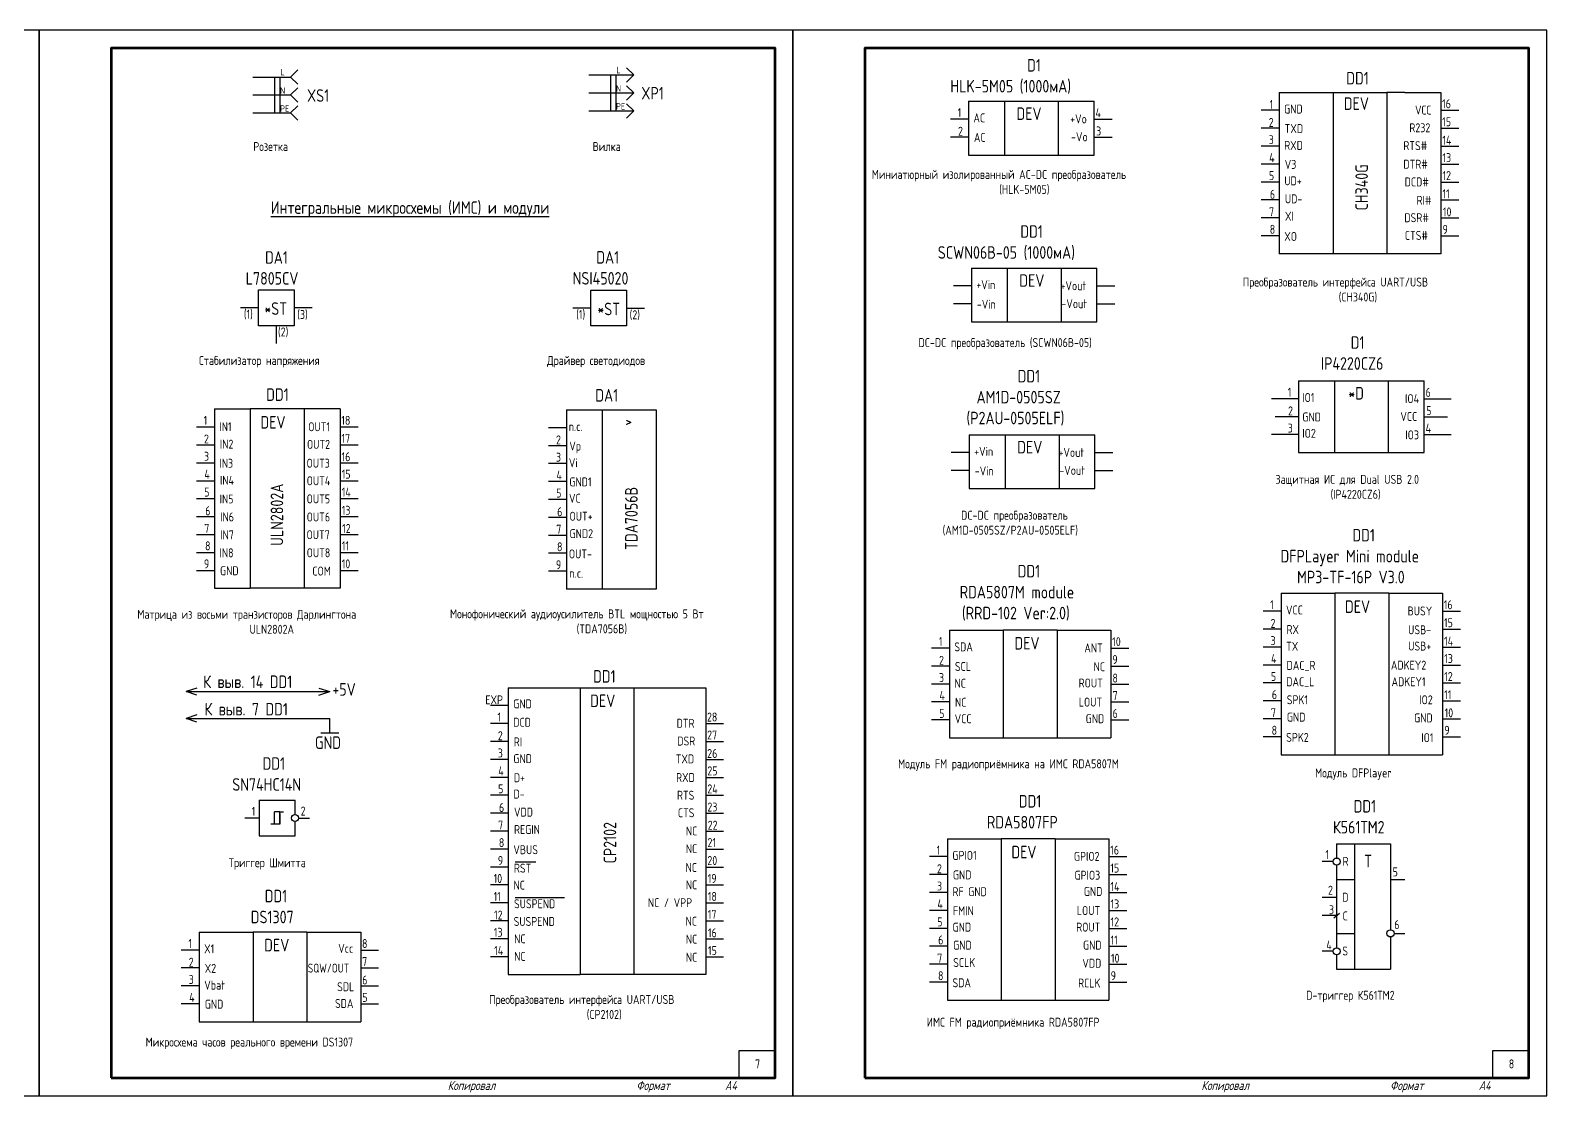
# Model space of a CAD drawing. Header units: millimetres. Extents: x 0 to 3360, y 0 to 297.
# Drawn here: x 1467.5 to 1890, y 0 to 297 of the extents above; entities that cross this region are included whole.
import ezdxf

# ---------------------------------------------------------------- set-up
doc = ezdxf.new("R2010")
doc.units = ezdxf.units.MM
doc.header["$LTSCALE"] = 0.2
doc.styles.add('ГОСТ 2.304', font='CS_Gost2304.shx')

msp = doc.modelspace()

# ---------------------------------------------------------------- linework, layer by layer
at = {"linetype": 'Continuous', "lineweight": 60}
for p, q in [((1490, 292.02), (1490, 172.02)), ((1700, 292.02), (1700, 172.02))]:
    msp.add_line(p, q, dxfattribs=at)
for p, q in [((1529.49, 283.99), (1540, 283.99)), ((1535.49, 283.99), (1535.49, 273.99)), ((1537, 283.99), (1537, 273.99)), ((1540, 283.99), (1542, 285.99)), ((1542, 281.99), (1540, 283.99)), ((1623.12, 284.57), (1635.62, 284.57)), ((1629.12, 284.57), (1629.12, 274.57)), ((1630.62, 284.57), (1630.62, 274.57)), ((1635.62, 284.57), (1633.62, 286.57)), ((1633.62, 282.57), (1635.62, 284.57)), ((1529.49, 278.99), (1540, 278.99)), ((1540, 278.99), (1542, 280.99)), ((1542, 276.99), (1540, 278.99)), ((1623.12, 279.57), (1635.62, 279.57)), ((1635.62, 279.57), (1633.62, 281.57)), ((1633.62, 277.57), (1635.62, 279.57)), ((1815.46, 279.72), (1815.46, 234.72)), ((1815.46, 279.72), (1830.46, 279.72)), ((1830.51, 279.72), (1830.51, 234.72)), ((1830.51, 279.72), (1845.51, 279.72)), ((1845.51, 279.72), (1845.51, 234.72)), ((1850.51, 279.72), (1845.51, 279.72)), ((1850.51, 279.72), (1860.51, 279.72)), ((1860.51, 279.72), (1860.51, 234.72)), ((1540, 273.99), (1542, 275.99)), ((1635.62, 274.57), (1633.62, 276.57)), ((1728.9, 277.26), (1728.9, 262.26)), ((1728.9, 277.26), (1763.9, 277.26)), ((1738.9, 277.26), (1738.9, 262.26)), ((1753.9, 277.26), (1753.9, 262.26)), ((1763.9, 262.26), (1763.9, 277.26)), ((1815.46, 274.72), (1810.46, 274.72)), ((1860.51, 274.72), (1865.51, 274.72)), ((1529.49, 273.99), (1540, 273.99)), ((1542, 271.99), (1540, 273.99)), ((1623.12, 274.57), (1635.62, 274.57)), ((1633.62, 272.57), (1635.62, 274.57)), ((1728.9, 272.26), (1723.9, 272.26)), ((1763.9, 272.26), (1768.9, 272.26)), ((1728.9, 267.26), (1723.9, 267.26)), ((1763.9, 267.26), (1768.9, 267.26)), ((1815.46, 269.72), (1810.46, 269.72)), ((1860.51, 269.72), (1865.51, 269.72)), ((1728.9, 262.26), (1763.9, 262.26)), ((1815.46, 264.72), (1810.46, 264.72)), ((1860.51, 264.72), (1865.51, 264.72)), ((1815.46, 259.72), (1810.46, 259.72)), ((1860.51, 259.72), (1865.51, 259.72)), ((1815.46, 254.72), (1810.46, 254.72)), ((1860.51, 254.72), (1865.51, 254.72)), ((1815.46, 249.72), (1810.46, 249.72)), ((1860.51, 249.72), (1865.51, 249.72)), ((1815.46, 244.72), (1810.46, 244.72)), ((1860.51, 244.72), (1865.51, 244.72)), ((1815.46, 239.72), (1810.46, 239.72)), ((1860.51, 239.72), (1865.51, 239.72)), ((1830.46, 234.72), (1815.46, 234.72)), ((1845.51, 234.72), (1830.51, 234.72)), ((1850.51, 234.72), (1845.51, 234.72)), ((1860.51, 234.72), (1850.51, 234.72)), ((1729.7, 230.75), (1729.7, 215.75)), ((1729.7, 230.75), (1764.7, 230.75)), ((1739.7, 230.75), (1739.7, 215.75)), ((1754.7, 230.75), (1754.7, 215.75)), ((1764.7, 215.75), (1764.7, 230.75)), ((1531.04, 224.68), (1541.04, 224.68)), ((1531.04, 214.68), (1531.04, 224.68)), ((1541.04, 224.68), (1541.04, 214.68)), ((1623.65, 224.6), (1633.65, 224.6)), ((1623.65, 214.6), (1623.65, 224.6)), ((1633.65, 224.6), (1633.65, 214.6)), ((1729.7, 225.75), (1724.7, 225.75)), ((1764.7, 225.75), (1769.7, 225.75)), ((1729.7, 220.75), (1724.7, 220.75)), ((1764.7, 220.75), (1769.7, 220.75)), ((1531.04, 219.68), (1526.04, 219.68)), ((1546.04, 219.68), (1541.04, 219.68)), ((1623.65, 219.6), (1618.65, 219.6)), ((1633.65, 219.6), (1638.65, 219.6)), ((1729.7, 215.75), (1764.7, 215.75)), ((1541.04, 214.68), (1531.04, 214.68)), ((1536.04, 214.68), (1536.04, 209.68)), ((1633.65, 214.6), (1623.65, 214.6)), ((1820.86, 199.31), (1820.86, 179.31)), ((1820.86, 199.31), (1855.86, 199.31)), ((1830.86, 199.31), (1830.86, 179.31)), ((1845.86, 199.31), (1845.86, 179.31)), ((1855.86, 179.31), (1855.86, 199.31)), ((1518.8, 191.47), (1518.8, 141.47)), ((1518.8, 191.47), (1528.8, 191.47)), ((1543.8, 191.47), (1528.8, 191.47)), ((1528.8, 191.47), (1528.8, 141.47)), ((1543.8, 191.47), (1543.8, 141.47)), ((1553.8, 191.47), (1543.8, 191.47)), ((1553.8, 191.47), (1553.8, 141.47)), ((1616.87, 191.22), (1616.87, 141.22)), ((1616.87, 191.22), (1641.87, 191.22)), ((1626.87, 191.22), (1626.87, 141.22)), ((1626.87, 191.22), (1626.87, 141.22)), ((1641.87, 191.22), (1641.87, 141.22)), ((1820.86, 194.31), (1813.36, 194.31)), ((1855.86, 194.31), (1863.36, 194.31)), ((1513.8, 186.47), (1518.8, 186.47)), ((1553.8, 186.47), (1558.8, 186.47)), ((1616.87, 186.22), (1611.87, 186.22)), ((1820.86, 189.31), (1814.36, 189.31)), ((1855.86, 189.31), (1862.36, 189.31)), ((1729.12, 184.28), (1729.12, 169.28)), ((1729.12, 184.28), (1764.12, 184.28)), ((1739.12, 184.28), (1739.12, 169.28)), ((1754.12, 184.28), (1754.12, 169.28)), ((1764.12, 169.28), (1764.12, 184.28)), ((1820.86, 184.31), (1813.36, 184.31)), ((1855.86, 184.31), (1863.36, 184.31)), ((1513.8, 181.47), (1518.8, 181.47)), ((1553.8, 181.47), (1558.8, 181.47)), ((1616.87, 181.22), (1611.87, 181.22)), ((1729.12, 179.28), (1724.12, 179.28)), ((1764.12, 179.28), (1769.12, 179.28)), ((1820.86, 179.31), (1855.86, 179.31)), ((1513.8, 176.47), (1518.8, 176.47)), ((1553.8, 176.47), (1558.8, 176.47)), ((1616.87, 176.22), (1611.87, 176.22)), ((1729.12, 174.28), (1724.12, 174.28)), ((1764.12, 174.28), (1769.12, 174.28)), ((1513.8, 171.47), (1518.8, 171.47)), ((1553.8, 171.47), (1558.8, 171.47)), ((1616.87, 171.22), (1611.87, 171.22)), ((1729.12, 169.28), (1764.12, 169.28)), ((1513.8, 166.47), (1518.8, 166.47)), ((1553.8, 166.47), (1558.8, 166.47)), ((1616.87, 166.22), (1611.87, 166.22)), ((1513.8, 161.47), (1518.8, 161.47)), ((1553.8, 161.47), (1558.8, 161.47)), ((1616.87, 161.22), (1611.87, 161.22)), ((1513.8, 156.47), (1518.8, 156.47)), ((1553.8, 156.47), (1558.8, 156.47)), ((1616.87, 156.22), (1611.87, 156.22)), ((1513.8, 151.47), (1518.8, 151.47)), ((1553.8, 151.47), (1558.8, 151.47)), ((1616.87, 151.22), (1611.87, 151.22)), ((1513.8, 146.47), (1518.8, 146.47)), ((1553.8, 146.47), (1558.8, 146.47)), ((1616.87, 146.22), (1611.87, 146.22)), ((1518.8, 141.47), (1528.8, 141.47)), ((1543.8, 141.47), (1528.8, 141.47)), ((1553.8, 141.47), (1543.8, 141.47)), ((1641.87, 141.22), (1616.87, 141.22)), ((1815.99, 140.07), (1815.99, 95.07)), ((1815.99, 140.07), (1830.99, 140.07)), ((1845.99, 140.07), (1830.99, 140.07)), ((1830.99, 140.07), (1830.99, 95.07)), ((1845.99, 140.07), (1845.99, 95.07)), ((1845.99, 140.07), (1860.99, 140.07)), ((1860.99, 140.07), (1860.99, 95.07)), ((1815.99, 135.07), (1810.99, 135.07)), ((1860.99, 135.07), (1865.99, 135.07)), ((1723.59, 129.78), (1723.59, 99.78)), ((1723.59, 129.78), (1738.59, 129.78)), ((1753.59, 129.78), (1738.59, 129.78)), ((1738.59, 129.78), (1738.59, 99.78)), ((1753.59, 129.78), (1753.59, 99.78)), ((1753.59, 129.78), (1768.59, 129.78)), ((1768.59, 129.78), (1768.59, 99.78)), ((1815.99, 130.07), (1810.99, 130.07)), ((1860.99, 130.07), (1865.99, 130.07)), ((1723.59, 124.78), (1718.59, 124.78)), ((1768.59, 124.78), (1773.59, 124.78)), ((1815.99, 125.07), (1810.99, 125.07)), ((1860.99, 125.07), (1865.99, 125.07)), ((1723.59, 119.78), (1718.59, 119.78)), ((1768.59, 119.78), (1773.59, 119.78)), ((1815.99, 120.07), (1810.99, 120.07)), ((1860.99, 120.07), (1865.99, 120.07)), ((1723.59, 114.78), (1718.59, 114.78)), ((1768.59, 114.78), (1773.59, 114.78)), ((1815.99, 115.07), (1810.99, 115.07)), ((1860.99, 115.07), (1865.99, 115.07)), ((1513.92, 113.66), (1510.92, 112.66)), ((1510.92, 112.66), (1550.92, 112.66)), ((1513.92, 111.66), (1510.92, 112.66)), ((1547.92, 113.66), (1550.92, 112.66)), ((1547.92, 111.66), (1550.92, 112.66)), ((1600.68, 113.76), (1600.68, 33.76)), ((1600.68, 113.76), (1655.68, 113.76)), ((1620.68, 113.76), (1620.68, 33.76)), ((1635.68, 113.76), (1635.68, 33.76)), ((1655.68, 113.76), (1655.68, 33.76)), ((1815.99, 110.07), (1810.99, 110.07)), ((1860.99, 110.07), (1865.99, 110.07)), ((1513.92, 106.18), (1510.92, 105.18)), ((1600.68, 108.76), (1595.68, 108.76)), ((1723.59, 109.78), (1718.59, 109.78)), ((1768.59, 109.78), (1773.59, 109.78)), ((1510.92, 105.18), (1550.92, 105.18)), ((1513.92, 104.18), (1510.92, 105.18)), ((1550.92, 101.18), (1550.92, 105.18)), ((1600.68, 103.76), (1595.68, 103.76)), ((1655.68, 103.76), (1660.68, 103.76)), ((1723.59, 104.78), (1718.59, 104.78)), ((1768.59, 104.78), (1773.59, 104.78)), ((1815.99, 105.07), (1810.99, 105.07)), ((1860.99, 105.07), (1865.99, 105.07)), ((1548.42, 101.18), (1553.42, 101.18)), ((1600.68, 98.76), (1595.68, 98.76)), ((1655.68, 98.76), (1660.68, 98.76)), ((1723.59, 99.78), (1738.59, 99.78)), ((1738.59, 99.78), (1753.59, 99.78)), ((1753.59, 99.78), (1768.59, 99.78)), ((1815.99, 100.07), (1810.99, 100.07)), ((1860.99, 100.07), (1865.99, 100.07)), ((1600.68, 93.76), (1595.68, 93.76)), ((1655.68, 93.76), (1660.68, 93.76)), ((1815.99, 95.07), (1830.99, 95.07)), ((1830.99, 95.07), (1845.99, 95.07)), ((1845.99, 95.07), (1860.99, 95.07)), ((1600.68, 88.76), (1595.68, 88.76)), ((1655.68, 88.76), (1660.68, 88.76)), ((1531.25, 82.43), (1541.25, 82.43)), ((1531.25, 82.43), (1531.25, 77.43)), ((1541.25, 78.43), (1541.25, 82.43)), ((1600.68, 83.76), (1595.68, 83.76)), ((1655.68, 83.76), (1660.68, 83.76)), ((1531.25, 77.43), (1527.25, 77.43)), ((1531.25, 77.43), (1531.25, 72.43)), ((1535.5, 75.68), (1535.5, 79.18)), ((1537, 79.18), (1535.5, 79.18)), ((1537, 75.68), (1537, 79.18)), ((1537, 79.18), (1538, 79.18)), ((1537, 78.68), (1537, 75.68)), ((1541.25, 72.43), (1541.25, 76.43)), ((1542.25, 77.43), (1545.25, 77.43)), ((1600.68, 78.76), (1595.68, 78.76)), ((1655.68, 78.76), (1660.68, 78.76)), ((1531.25, 72.43), (1541.25, 72.43)), ((1535.5, 75.68), (1534.5, 75.68)), ((1537, 75.68), (1535.5, 75.68)), ((1600.68, 73.76), (1595.68, 73.76)), ((1655.68, 73.76), (1660.68, 73.76)), ((1600.68, 68.76), (1595.68, 68.76)), ((1655.68, 68.76), (1660.68, 68.76)), ((1723.03, 71.66), (1723.03, 26.66)), ((1723.03, 71.66), (1738.03, 71.66)), ((1753.03, 71.66), (1738.03, 71.66)), ((1738.03, 71.66), (1738.03, 26.66)), ((1753.03, 71.66), (1753.03, 26.66)), ((1753.03, 71.66), (1768.03, 71.66)), ((1768.03, 71.66), (1768.03, 26.66)), ((1831.48, 70.27), (1836.48, 70.27)), ((1831.48, 70.27), (1831.48, 66.27)), ((1836.48, 70.27), (1836.48, 35.27)), ((1836.48, 70.27), (1841.48, 70.27)), ((1841.48, 70.27), (1846.48, 70.27)), ((1846.48, 70.27), (1846.48, 46.27)), ((1600.68, 63.76), (1595.68, 63.76)), ((1602.61, 65.19), (1608.32, 65.19)), ((1655.68, 63.76), (1660.68, 63.76)), ((1723.03, 66.66), (1718.03, 66.66)), ((1768.03, 66.66), (1773.03, 66.66)), ((1830.48, 65.27), (1827.48, 65.27)), ((1831.48, 64.27), (1831.48, 60.27)), ((1723.03, 61.66), (1718.03, 61.66)), ((1768.03, 61.66), (1773.03, 61.66)), ((1831.48, 60.27), (1836.48, 60.27)), ((1831.48, 60.27), (1831.48, 55.27)), ((1846.48, 60.27), (1850.48, 60.27)), ((1600.68, 58.76), (1595.68, 58.76)), ((1602.58, 55.3), (1616.32, 55.3)), ((1655.68, 58.76), (1660.68, 58.76)), ((1723.03, 56.66), (1718.03, 56.66)), ((1768.03, 56.66), (1773.03, 56.66)), ((1831.48, 55.27), (1827.48, 55.27)), ((1831.48, 55.27), (1831.48, 50.27)), ((1600.68, 53.76), (1595.68, 53.76)), ((1655.68, 53.76), (1660.68, 53.76)), ((1723.03, 51.66), (1718.03, 51.66)), ((1768.03, 51.66), (1773.03, 51.66)), ((1830.71, 49.62), (1832.24, 50.91)), ((1600.68, 48.76), (1595.68, 48.76)), ((1655.68, 48.76), (1660.68, 48.76)), ((1723.03, 46.66), (1718.03, 46.66)), ((1768.03, 46.66), (1773.03, 46.66)), ((1831.48, 50.27), (1827.48, 50.27)), ((1831.48, 50.27), (1831.48, 45.27)), ((1514.55, 45.62), (1514.55, 20.62)), ((1514.55, 45.62), (1529.55, 45.62)), ((1544.55, 45.62), (1529.55, 45.62)), ((1529.55, 45.62), (1529.55, 20.62)), ((1544.55, 45.62), (1544.55, 20.62)), ((1544.55, 45.62), (1559.55, 45.62)), ((1559.55, 45.62), (1559.55, 20.62)), ((1600.68, 43.76), (1595.68, 43.76)), ((1655.68, 43.76), (1660.68, 43.76)), ((1831.48, 45.27), (1836.48, 45.27)), ((1831.48, 45.27), (1831.48, 41.27)), ((1846.48, 44.27), (1846.48, 35.27)), ((1847.48, 45.27), (1850.48, 45.27)), ((1514.55, 40.62), (1509.55, 40.62)), ((1559.55, 40.62), (1564.55, 40.62)), ((1600.68, 38.76), (1595.68, 38.76)), ((1655.68, 38.76), (1660.68, 38.76)), ((1723.03, 41.66), (1718.03, 41.66)), ((1768.03, 41.66), (1773.03, 41.66)), ((1830.48, 40.27), (1827.48, 40.27)), ((1831.48, 39.27), (1831.48, 35.27)), ((1514.55, 35.62), (1509.55, 35.62)), ((1559.55, 35.62), (1564.55, 35.62)), ((1723.03, 36.66), (1718.03, 36.66)), ((1768.03, 36.66), (1773.03, 36.66)), ((1831.48, 35.27), (1836.48, 35.27)), ((1836.48, 35.27), (1846.48, 35.27)), ((1514.55, 30.62), (1509.55, 30.62)), ((1559.55, 30.62), (1564.55, 30.62)), ((1600.68, 33.76), (1620.68, 33.76)), ((1635.68, 33.76), (1620.68, 33.76)), ((1655.68, 33.76), (1635.68, 33.76)), ((1723.03, 31.66), (1718.03, 31.66)), ((1768.03, 31.66), (1773.03, 31.66)), ((1514.55, 25.62), (1509.55, 25.62)), ((1559.55, 25.62), (1564.55, 25.62)), ((1723.03, 26.66), (1738.03, 26.66)), ((1738.03, 26.66), (1753.03, 26.66)), ((1753.03, 26.66), (1768.03, 26.66)), ((1514.55, 20.62), (1559.55, 20.62))]:
    msp.add_line(p, q)
at = {"linetype": 'Continuous', "lineweight": 25}
for points in [[(1260, 0.02), (1470, 0.02), (1470, 297.02), (1260, 297.02), (1260, 0.02)], [(1470, 0.02), (1680, 0.02), (1680, 297.02), (1470, 297.02), (1470, 0.02)], [(1680, 0.02), (1890, 0.02), (1890, 297.02), (1680, 297.02), (1680, 0.02)]]:
    msp.add_lwpolyline(points, dxfattribs=at)
at = {"linetype": 'Continuous', "lineweight": 60}
for points in [[(1490, 5.02), (1675, 5.02), (1675, 292.02), (1490, 292.02), (1490, 5.02)], [(1700, 5.02), (1885, 5.02), (1885, 292.02), (1700, 292.02), (1700, 5.02)]]:
    msp.add_lwpolyline(points, dxfattribs=at)
for points in [[(1665, 12.63), (1675, 12.63), (1675, 5.13), (1665, 5.13)], [(1875, 12.63), (1885, 12.63), (1885, 5.13), (1875, 5.13)]]:
    msp.add_lwpolyline(points, close=True)
at = {"linetype": 'Continuous', "lineweight": 50, "ltscale": 0.5, "flags": 128}
for points in [[(1490, 5.02), (1675, 5.02)], [(1700, 5.02), (1885, 5.02)]]:
    msp.add_lwpolyline(points, dxfattribs=at)
for centre in [(1541.25, 77.43), (1831.48, 65.27), (1846.48, 45.27), (1831.48, 40.27)]:
    msp.add_circle(centre, 1)

# ---------------------------------------------------------------- texts
at = {"linetype": 'Continuous', "style": 'ГОСТ 2.304'}
for s, p in [('L', (1537.17, 284.44)), ('L', (1630.77, 285.05)), ('N', (1537.08, 279.31)), ('N', (1630.67, 279.92)), ('PE', (1537.08, 274.31)), ('PE', (1630.68, 274.93))]:
    msp.add_text(s, height=1.8, dxfattribs=at).set_placement(p)
at = {"style": 'ГОСТ 2.304'}
for s, height, p in [('DD1', 3.5, (1834.17, 281.92)), ('1', 2.5, (1725.88, 272.83)), ('DEV', 3.5, (1742.27, 272.03)), ('4', 2.5, (1764.29, 272.78)), ('1', 2.5, (1812.79, 275.09)), ('GND', 2.5, (1816.84, 273.82)), ('DEV', 3.5, (1833.49, 274.84)), ('VСС', 2.5, (1853.33, 273.54)), ('16', 2.5, (1860.86, 275.29)), ('AC', 2.5, (1730.28, 271.36)), ('+Vo', 2.5, (1757.24, 271.08)), ('2', 2.5, (1812.55, 270.09)), ('TXD', 2.5, (1816.99, 268.37)), ('R232', 2.5, (1851.74, 268.6)), ('15', 2.5, (1860.9, 270.28)), ('2', 2.5, (1725.98, 267.63)), ('AC', 2.5, (1730.42, 265.92)), ('-Vo', 2.5, (1757.47, 266.07)), ('3', 2.5, (1764.47, 267.7)), ('3', 2.5, (1812.54, 265.28)), ('RXD', 2.5, (1816.87, 263.69)), ('14', 2.5, (1860.93, 265.13)), ('4', 2.5, (1812.68, 260.28)), ('RTS#', 2.5, (1850.07, 263.61)), ('13', 2.5, (1860.97, 260.28)), ('5', 2.5, (1812.62, 255.27)), ('V3', 2.5, (1817.01, 258.38)), ('DTR#', 2.5, (1850.07, 258.44)), ('12', 2.5, (1860.97, 255.27)), ('UD+', 2.5, (1816.91, 253.81)), ('DCD#', 2.5, (1850.43, 253.5)), ('6', 2.5, (1812.88, 250.06)), ('UD-', 2.5, (1817.06, 248.78)), ('RI#', 2.5, (1853.76, 248.37)), ('11', 2.5, (1860.97, 250.2)), ('7', 2.5, (1812.63, 245.19)), ('XI', 2.5, (1817.07, 243.95)), ('DSR#', 2.5, (1850.35, 243.53)), ('10', 2.5, (1861.08, 245.14)), ('8', 2.5, (1812.83, 240.29)), ('CTS#', 2.5, (1850.47, 238.59)), ('9', 2.5, (1861, 240.29)), ('XO', 2.5, (1816.88, 238.3)), ('DEV', 3.5, (1743.07, 225.52)), ('+Vin', 2.5, (1731.08, 224.85)), ('+Vout', 2.5, (1754.55, 224.56)), ('-Vin', 2.5, (1731.23, 219.4)), ('-Vout', 2.5, (1754.78, 219.56)), ('DD1', 3.5, (1533.23, 193.71)), ('DA1', 3.5, (1624.93, 193.52)), ('1', 2.5, (1817.85, 194.88)), ('IO1', 2.5, (1821.9, 193.4)), ('*D', 3.5, (1834.74, 194.09)), ('IO4', 2.5, (1850.54, 193.1)), ('6', 2.5, (1856.26, 194.83)), ('2', 2.5, (1817.95, 189.67)), ('GND', 2.5, (1821.92, 187.97)), ('VCC', 2.5, (1849.23, 188.11)), ('5', 2.5, (1856.44, 189.75)), ('1', 2.5, (1515.78, 187.04)), ('IN1', 2.5, (1520.18, 185.28)), ('DEV', 3.5, (1531.62, 186)), ('OUT1', 2.5, (1544.94, 185.25)), ('18', 2.5, (1554.15, 187.04)), ('n.c.', 2.5, (1617.53, 185.32)), ('>', 3.5, (1633.29, 186.33)), ('3', 2.5, (1817.85, 184.88)), ('IO2', 2.5, (1821.92, 183.42)), ('4', 2.5, (1856.26, 184.83)), ('2', 2.5, (1515.88, 181.84)), ('IN2', 2.5, (1520.32, 180.41)), ('OUT2', 2.5, (1544.58, 180.34)), ('17', 2.5, (1554.19, 182.03)), ('2', 2.5, (1613.96, 181.59)), ('Vp', 2.5, (1617.67, 179.88)), ('DEV', 3.5, (1742.49, 179.05)), ('IO3', 2.5, (1850.62, 182.99)), ('3', 2.5, (1515.88, 177.03)), ('IN3', 2.5, (1520.2, 175.08)), ('OUT3', 2.5, (1544.48, 175.09)), ('16', 2.5, (1554.21, 176.89)), ('3', 2.5, (1613.95, 176.78)), ('Vi', 2.5, (1617.55, 175.2)), ('+Vin', 2.5, (1730.5, 178.38)), ('+Vout', 2.5, (1753.98, 178.1)), ('4', 2.5, (1516.01, 172.03)), ('15', 2.5, (1554.26, 172.04)), ('4', 2.5, (1614.08, 171.78)), ('-Vin', 2.5, (1730.65, 172.94)), ('-Vout', 2.5, (1754.2, 173.09)), ('5', 2.5, (1515.95, 167.03)), ('IN4', 2.5, (1520.35, 170.32)), ('OUT4', 2.5, (1544.51, 170.19)), ('14', 2.5, (1554.26, 167.03)), ('5', 2.5, (1614.03, 166.77)), ('GND1', 2.5, (1617.69, 169.88)), ('IN5', 2.5, (1520.25, 165.11)), ('OUT5', 2.5, (1544.49, 165.15)), ('VC', 2.5, (1617.59, 165.31)), ('6', 2.5, (1516.22, 161.81)), ('IN6', 2.5, (1520.4, 160.12)), ('OUT6', 2.5, (1544.51, 160.1)), ('13', 2.5, (1554.26, 161.96)), ('6', 2.5, (1614.29, 161.56)), ('OUT+', 2.5, (1617.74, 160.29)), ('7', 2.5, (1515.97, 156.94)), ('IN7', 2.5, (1520.41, 155.11)), ('OUT7', 2.5, (1544.47, 155.16)), ('12', 2.5, (1554.37, 156.9)), ('7', 2.5, (1614.04, 156.69)), ('GND2', 2.5, (1617.75, 155.45)), ('8', 2.5, (1516.17, 152.04)), ('IN8', 2.5, (1520.22, 150.1)), ('OUT8', 2.5, (1544.51, 150.12)), ('11', 2.5, (1554.29, 152.04)), ('8', 2.5, (1614.24, 151.79)), ('OUT-', 2.5, (1617.56, 149.8)), ('9', 2.5, (1515.87, 147.04)), ('10', 2.5, (1554.26, 147.04)), ('9', 2.5, (1613.94, 146.79)), ('GND', 2.5, (1520.36, 145.11)), ('COM', 2.5, (1546.08, 145.02)), ('n.c.', 2.5, (1617.71, 144.41)), ('1', 2.5, (1812.97, 135.64)), ('VCC', 2.5, (1817.37, 134.17)), ('DEV', 3.5, (1833.81, 134.6)), ('BUSY', 2.5, (1851.25, 133.9)), ('16', 2.5, (1861.34, 135.64)), ('2', 2.5, (1813.08, 130.44)), ('RX', 2.5, (1817.51, 128.73)), ('USB-', 2.5, (1851.4, 128.65)), ('15', 2.5, (1861.39, 130.63)), ('1', 2.5, (1720.66, 125.41)), ('DEV', 3.5, (1741.71, 124.4)), ('10', 2.5, (1768.94, 125.35)), ('3', 2.5, (1813.07, 125.63)), ('14', 2.5, (1861.41, 125.49)), ('2', 2.5, (1720.68, 120.14)), ('SDA', 2.5, (1724.97, 123.88)), ('ANT', 2.5, (1761.18, 123.6)), ('9', 2.5, (1768.98, 120.34)), ('4', 2.5, (1813.2, 120.63)), ('TX', 2.5, (1817.39, 124.05)), ('USB+', 2.5, (1851.42, 124.11)), ('13', 2.5, (1861.45, 120.64)), ('DD1', 3.5, (1624.31, 115.16)), ('SCL', 2.5, (1725.11, 118.43)), ('NC', 2.5, (1763.77, 118.36)), ('DAC_R', 2.5, (1817.54, 118.73)), ('ADKEY2', 2.5, (1846.6, 118.79)), ('К выв. 14 DD1', 3.5, (1515.68, 113.66)), ('3', 2.5, (1720.67, 115.33)), ('NC', 2.5, (1724.99, 113.75)), ('ROUT', 2.5, (1759.6, 113.81)), ('8', 2.5, (1769.01, 115.19)), ('5', 2.5, (1813.15, 115.63)), ('DAC_L', 2.5, (1817.44, 114.16)), ('ADKEY1', 2.5, (1846.78, 114.17)), ('12', 2.5, (1861.45, 115.63)), ('EXP', 2.5, (1594.28, 109.12)), ('GND', 2.5, (1602.06, 108.01)), ('DEV', 3.5, (1623.5, 108.36)), ('4', 2.5, (1720.8, 110.34)), ('NC', 2.5, (1725.14, 108.43)), ('LOUT', 2.5, (1759.63, 108.49)), ('7', 2.5, (1769.05, 110.34)), ('6', 2.5, (1813.41, 110.59)), ('SPK1', 2.5, (1817.59, 109.14)), ('IO2', 2.5, (1854.5, 109.14)), ('11', 2.5, (1861.45, 110.56)), ('К выв. 7 DD1', 3.5, (1516.03, 106.01)), ('1', 2.5, (1597.66, 104.33)), ('28', 2.5, (1656.03, 104.33)), ('5', 2.5, (1720.75, 105.33)), ('VCC', 2.5, (1725.04, 103.86)), ('GND', 2.5, (1761.55, 103.87)), ('6', 2.5, (1769.05, 105.33)), ('7', 2.5, (1813.16, 105.54)), ('GND', 2.5, (1817.6, 104.3)), ('GND', 2.5, (1853.06, 104.09)), ('10', 2.5, (1861.56, 105.5)), ('2', 2.5, (1597.76, 99.12)), ('DCD', 2.5, (1602.06, 102.86)), ('DTR', 2.5, (1647.58, 102.58)), ('27', 2.5, (1656.07, 99.32)), ('8', 2.5, (1813.36, 100.64)), ('9', 2.5, (1861.48, 100.64)), ('RI', 2.5, (1602.2, 97.41)), ('DSR', 2.5, (1647.76, 97.64)), ('SPK2', 2.5, (1817.41, 98.65)), ('IO1', 2.5, (1855.07, 98.59)), ('3', 2.5, (1597.76, 94.31)), ('GND', 2.5, (1602.08, 92.73)), ('TXD', 2.5, (1647.33, 92.65)), ('26', 2.5, (1656.09, 94.17)), ('4', 2.5, (1597.89, 89.32)), ('D+', 2.5, (1602.22, 87.41)), ('RXD ', 2.5, (1647.43, 87.47)), ('25', 2.5, (1656.13, 89.32)), ('5', 2.5, (1597.83, 84.31)), ('D-', 2.5, (1602.12, 82.85)), ('RTS', 2.5, (1647.68, 82.53)), ('24', 2.5, (1656.13, 84.31)), ('1', 2.5, (1529.17, 78.03)), ('2', 2.5, (1542.82, 78.12)), ('6', 2.5, (1598.09, 79.1)), ('VDD', 2.5, (1602.27, 77.82)), ('23', 2.5, (1656.14, 79.24)), ('7', 2.5, (1597.84, 74.23)), ('CTS', 2.5, (1647.92, 77.64)), ('22', 2.5, (1656.24, 74.18)), ('8', 2.5, (1598.05, 69.32)), ('REGIN', 2.5, (1602.28, 72.98)), ('NC', 2.5, (1650.15, 72.57)), ('21', 2.5, (1656.17, 69.33)), ('VBUS', 2.5, (1602.09, 67.34)), ('NC', 2.5, (1650.13, 67.63)), ('1', 2.5, (1720.01, 67.23)), ('GPIO1', 2.5, (1724.41, 65.76)), ('DEV', 3.5, (1740.85, 66.19)), ('GPIO2', 2.5, (1758.28, 65.49)), ('16', 2.5, (1768.38, 67.23)), ('1', 2.5, (1828.35, 65.99)), ('9', 2.5, (1597.75, 64.33)), ('RST', 2.5, (1602.24, 62.2)), ('NC', 2.5, (1650.07, 62.38)), ('20', 2.5, (1656.14, 64.33)), ('2', 2.5, (1720.11, 62.03)), ('15', 2.5, (1768.42, 62.22)), ('R', 2.5, (1833.14, 64.09)), ('T', 3.5, (1839.12, 63.7)), ('5', 2.5, (1847.09, 61.17)), ('10', 2.5, (1596.58, 59.32)), ('NC', 2.5, (1602.12, 57.47)), ('NC', 2.5, (1650.13, 57.56)), ('19', 2.5, (1656.23, 59.32)), ('3', 2.5, (1720.11, 57.22)), ('GND', 2.5, (1724.55, 60.32)), ('GPIO3', 2.5, (1758.44, 60.24)), ('14', 2.5, (1768.44, 57.08)), ('11', 2.5, (1596.58, 54.31)), ('NC / VPP', 2.5, (1639.57, 52.58)), ('18', 2.5, (1656.26, 54.32)), ('RF GND', 2.5, (1724.43, 55.64)), ('GND', 2.5, (1761.03, 55.7)), ('2', 2.5, (1829.07, 56.06)), ('D', 2.5, (1833.05, 54.08)), ('12', 2.5, (1596.71, 49.13)), ('SUSPEND', 2.5, (1602.26, 52.27)), ('17', 2.5, (1656.26, 49.32)), ('4', 2.5, (1720.24, 52.22)), ('FMIN', 2.5, (1724.57, 50.32)), ('LOUT', 2.5, (1759.09, 50.38)), ('13', 2.5, (1768.48, 52.23)), ('3', 2.5, (1829.33, 50.61)), ('C', 2.5, (1833.13, 48.89)), ('13', 2.5, (1596.65, 44.31)), ('SUSPEND', 2.5, (1602.16, 47.34)), ('NC', 2.5, (1650.07, 47.4)), ('16', 2.5, (1656.3, 44.17)), ('5', 2.5, (1720.18, 47.22)), ('GND', 2.5, (1724.47, 45.75)), ('ROUT', 2.5, (1758.92, 45.76)), ('12', 2.5, (1768.48, 47.22)), ('6', 2.5, (1847.53, 46.45)), ('1', 2.5, (1511.54, 41.19)), ('DEV', 3.5, (1532.67, 40.25)), ('Vcc', 2.5, (1553.29, 39.85)), ('8', 2.5, (1559.91, 41.19)), ('NC', 2.5, (1602.31, 42.51)), ('NC', 2.5, (1650.14, 42.41)), ('6', 2.5, (1720.44, 42.18)), ('GND', 2.5, (1724.62, 40.73)), ('GND', 2.5, (1760.81, 40.74)), ('11', 2.5, (1768.49, 42.15)), ('4', 2.5, (1828.6, 40.76)), ('2', 2.5, (1511.64, 35.98)), ('X1', 2.5, (1515.93, 39.72)), ('7', 2.5, (1559.95, 36.18)), ('14', 2.5, (1596.73, 39.24)), ('NC', 2.5, (1602.32, 37.6)), ('NC', 2.5, (1650.14, 37.36)), ('15', 2.5, (1656.32, 39.24)), ('7', 2.5, (1720.19, 37.13)), ('SCLK', 2.5, (1724.63, 35.89)), ('VDD', 2.5, (1760.63, 35.68)), ('10', 2.5, (1768.59, 37.09)), ('S', 2.5, (1833.06, 39.11)), ('X2', 2.5, (1516.08, 34.27)), ('8', 2.5, (1720.4, 32.23)), ('9', 2.5, (1768.52, 32.23)), ('3', 2.5, (1511.63, 31.17)), ('Vbat', 2.5, (1515.96, 29.59)), ('SDL', 2.5, (1552.98, 29.15)), ('6', 2.5, (1559.97, 31.03)), ('SDA', 2.5, (1724.44, 30.24)), ('RCLK', 2.5, (1759.44, 30.18)), ('4', 2.5, (1511.77, 26.18)), ('GND', 2.5, (1516.1, 24.28)), ('SDA', 2.5, (1552.39, 24.48)), ('5', 2.5, (1560.01, 26.18))]:
    msp.add_text(s, height=height, dxfattribs=at).set_placement(p)
for s, p in [('CH340G', (1840.19, 246.8)), ('ULN2802A', (1537.96, 153.3)), ('TDA7056B', (1636.72, 152.16)), ('CP2102', (1630.75, 64.77))]:
    msp.add_text(s, height=3.5, rotation=90, dxfattribs=at).set_placement(p)
at = {"style": 'ГОСТ 2.304', "width": 0.95}
msp.add_text('SQW/OUT', height=2.5, dxfattribs=at).set_placement((1544.81, 34.34))
at = {"char_height": 3.5, "attachment_point": 1, "style": 'ГОСТ 2.304'}
for s, width, insert in [('\\pi21.39;D1\\P\\pi0;HLK-5M05 (1000мА)', 46.6308, (1723.85, 289.02)), ('\\pi-0.53567;XS1', 6.0162, (1545.14, 280.59)), ('\\pi-0.57942;XP1', 6.0162, (1638.32, 281.24)), ('\\pi23.012;DD1\\P\\pi0;SCWN06B-05 (1000мА)', 52.8497, (1720.34, 242.68)), ('\\pi6.5805;DA1\\P\\pi1.1993;L7805CV', 20.5111, (1526.32, 235.45)), ('\\pi6.5805;DA1\\P\\pi0;NSI45020', 20.5111, (1618.62, 235.47)), ('*ST', 6.0162, (1532.7, 221.2)), ('*ST', 6.0162, (1625.5, 221.09)), ('\\pi8.3305;D1\\P\\pi0;IP4220CZ6', 20.5111, (1827.07, 211.73)), ('\\pi21.404;DD1\\P\\pi9.9414;AM1D-0505SZ\\P\\pi7.1372;(P2AU-0505ELF)', 49.6328, (1721.2, 202.35)), ('\\pi28.415;DD1\\P\\pi8.377;DFPLayer Mini module\\P\\pi12.971;MP3-TF-16P V3.0', 63.6541, (1807.47, 158.02)), ('\\pi28.415;DD1\\P\\pi12.271;RDA5807M module\\P\\pi12.879;(RRD-102 Ver:2.0)', 63.6541, (1714.19, 147.99)), ('\\pi13.837;DD1\\P\\pi5.3866;SN74HC14N ', 34.4996, (1518.38, 94.37)), ('\\pi28.415;DD1\\P\\pi19.533;RDA5807FP', 63.6541, (1714.51, 83.85)), ('\\pi15.905;DD1\\P\\pi10.138;К561ТМ2', 38.6351, (1820.32, 82.45)), ('\\pi13.837;DD1\\P\\pi9.9435;DS1307', 34.4996, (1518.97, 57.42))]:
    msp.add_mtext_dynamic_manual_height_columns(s, width=width, gutter_width=25, heights=[0], dxfattribs=dict(at, insert=insert))
at = {"style": 'ГОСТ 2.304'}
for s, insert, char_height, width, attachment_point in [('\\pi39.625;Розетка ', (1490, 264.63), 2.5, 92.5, 4), ('\\pi41.688;Вилка', (1582.5, 264.63), 2.5, 92.5, 4), ('\\pi1.9375;Миниатюрный изолированный AC-DC преобразователь\\P\\pi37.466;(HLK-5M05)', (1700, 254.63), 2.5, 92.5, 4), ('\\pi44.506;{\\H0.14x;\\LИнтегральные микросхемы (ИМС) и модули}', (1490, 247.13), 25, 185, 4), ('\\pi12.844;Преобразователь интерфейса UART/USB\\P\\pi39.56;(CH340G)', (1792.5, 224.63), 2.5, 92.5, 4), ('(1)', (1526.99, 219.14), 2.5, 2.6515, 1), ('(3)', (1541.87, 219.05), 2.5, 2.6515, 1), ('(1)', (1619.6, 219.06), 2.5, 2.6515, 1), ('(2)', (1634.48, 218.97), 2.5, 2.6515, 1), ('(2)', (1536.51, 214.18), 2.5, 2.6515, 1), ('\\pi14.967;DC-DC преобразователь (SCWN06B-05)', (1700, 209.63), 2.5, 92.5, 4), ('\\pi24.498;Стабилизатор напряжения', (1490, 204.63), 2.5, 92.5, 4), ('\\pi28.992;Драйвер светодиодов', (1582.5, 204.63), 2.5, 92.5, 4), ('\\pi21.933;Защитная ИС для Dual USB 2.0 \\P\\pi37.278;(IP4220CZ6)', (1792.5, 169.63), 2.5, 92.5, 4), ('\\pi26.844;DC-DC преобразователь \\P\\pi21.685;(AM1D-0505SZ/P2AU-0505ELF)', (1700, 159.63), 2.5, 92.5, 4), ('\\pi7.3125;Матрица из восьми транзисторов Дарлингтона\\P\\pi38.594;ULN2802A', (1490, 132.13), 2.5, 92.5, 4), ('\\pi1.9299;Монофонический аудиоусилитель BTL мощностью 5 Вт \\P\\pi37.216;(TDA7056B)', (1582.5, 132.13), 2.5, 92.5, 4), ('+5V', (1551.66, 115.03), 3.5, 2.6515, 1), ('GND', (1546.81, 100.19), 3.5, 2.6515, 1), ('\\pi9.2812;Модуль FM радиоприёмника на ИМС RDA5807M', (1700, 92.2), 2.5, 92.5, 4), ('\\pi32.969;Модуль DFPlayer', (1792.5, 89.63), 2.5, 92.5, 4), ('\\pi32.812;Триггер Шмитта', (1490, 64.63), 2.5, 92.5, 4), ('\\pi12.844;Преобразователь интерфейса UART/USB\\P\\pi40.028;(CP2102)', (1582.5, 24.63), 2.5, 92.5, 4), ('\\pi30.506;D-триггер К561ТМ2', (1792.5, 27.67), 2.5, 92.5, 4), ('\\pi17.25;ИМС FM радиоприёмника RDA5807FP', (1700, 20.17), 2.5, 92.5, 4), ('\\pi9.625;Микросхема часов реального времени DS1307', (1490, 14.63), 2.5, 92.5, 4), ('\\pi4.4375;7', (1665, 8.88), 2.5, 10, 4), ('\\pi4.4375;8', (1875, 8.88), 2.5, 10, 4), ('{\\Q15;Копировал}', (1583.79, 2.52), 2.5, 41.2143, 4), ('{\\Q15;Формат            А4}', (1636.39, 2.52), 2.5, 38.6068, 4), ('{\\Q15;Копировал}', (1793.79, 2.52), 2.5, 41.2143, 4), ('{\\Q15;Формат            А4}', (1846.39, 2.52), 2.5, 38.6068, 4)]:
    msp.add_mtext(s, dxfattribs=dict(at, insert=insert, char_height=char_height, width=width, attachment_point=attachment_point))

doc.saveas('drawing.dxf')
